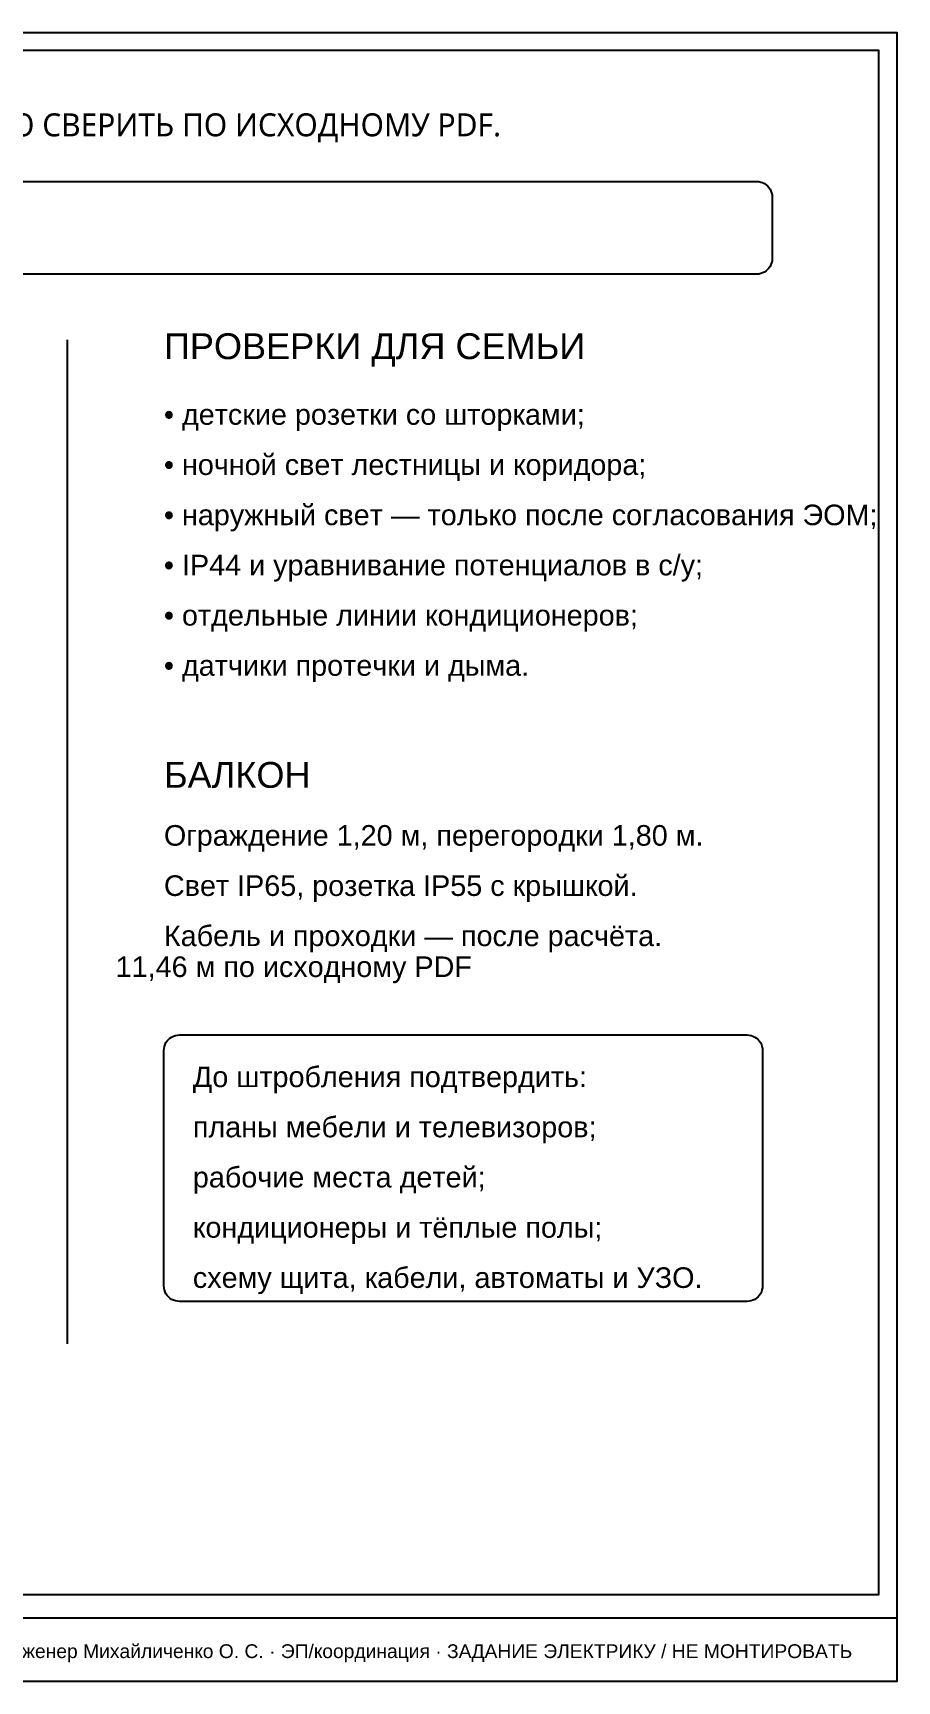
# Paper-space layout 'EOM-03' of a CAD drawing. Header units: millimetres. Extents: x 5 to 415, y 5 to 292.
# Drawn here: x 264.5 to 415, y 5 to 292 of the extents above; entities that cross this region are included whole.
import ezdxf

# ---------------------------------------------------------------- set-up
doc = ezdxf.new("R2010")
doc.units = ezdxf.units.MM
for name, color, linetype in [('A-DIMS', 1, 'Continuous'), ('A-FRAME', 7, 'Continuous'), ('A-NOTES', 30, 'Continuous'), ('A-OBJECT', 8, 'Continuous'), ('A-TEXT', 7, 'Continuous')]:
    doc.layers.add(name, color=color, linetype=linetype)
doc.styles.add('ARIAL', font='arial.ttf')
doc.styles.add('OpenSans', font='OpenSans-Regular.ttf')

psp = doc.layouts.new('EOM-03')

# ---------------------------------------------------------------- linework, layer by layer
at = {"layer": 'A-DIMS'}
psp.add_lwpolyline([(270.52, 238.56), (270.52, 63.71)], dxfattribs=at)
at = {"layer": 'A-FRAME'}
psp.add_line((5, 16), (415, 16), dxfattribs=at)
psp.add_lwpolyline([(5, 5), (415, 5), (415, 292), (5, 292)], close=True, dxfattribs=at)
at = {"layer": 'A-NOTES'}
psp.add_lwpolyline([(29.43, 266.13), (390.57, 266.13), (390.92, 266.11), (391.26, 266.04), (391.6, 265.93), (391.91, 265.77), (392.2, 265.58), (392.47, 265.35), (392.7, 265.08), (392.9, 264.79), (393.05, 264.47), (393.16, 264.14), (393.23, 263.8), (393.26, 263.44), (393.26, 252.69), (393.23, 252.33), (393.16, 251.99), (393.05, 251.66), (392.9, 251.34), (392.7, 251.05), (392.47, 250.78), (392.2, 250.55), (391.91, 250.36), (391.6, 250.2), (391.26, 250.09), (390.92, 250.02), (390.57, 250), (29.43, 250)], dxfattribs=at)
psp.add_lwpolyline([(290.03, 117.51), (388.88, 117.51), (389.24, 117.49), (389.58, 117.42), (389.91, 117.31), (390.23, 117.15), (390.52, 116.96), (390.79, 116.72), (391.02, 116.46), (391.21, 116.17), (391.37, 115.85), (391.48, 115.52), (391.55, 115.17), (391.57, 114.82), (391.57, 73.8), (391.55, 73.45), (391.48, 73.1), (391.37, 72.77), (391.21, 72.45), (391.02, 72.16), (390.79, 71.9), (390.52, 71.67), (390.23, 71.47), (389.91, 71.31), (389.58, 71.2), (389.24, 71.13), (388.88, 71.11), (290.03, 71.11), (289.68, 71.13), (289.33, 71.2), (289, 71.31), (288.68, 71.47), (288.39, 71.67), (288.13, 71.9), (287.89, 72.16), (287.7, 72.45), (287.54, 72.77), (287.43, 73.1), (287.36, 73.45), (287.34, 73.8), (287.34, 114.82), (287.36, 115.17), (287.43, 115.52), (287.54, 115.85), (287.7, 116.17), (287.89, 116.46), (288.13, 116.72), (288.39, 116.96), (288.68, 117.15), (289, 117.31), (289.33, 117.42), (289.68, 117.49), (290.03, 117.51), (290.03, 117.51)], close=True, dxfattribs=at)
at = {"layer": 'A-OBJECT'}
psp.add_lwpolyline([(8.25, 289), (411.75, 289), (411.75, 20), (8.25, 20), (8.25, 289)], close=True, dxfattribs=at)

# ---------------------------------------------------------------- texts
at = {"color": 1, "insert": (20, 278), "char_height": 4, "width": 370, "attachment_point": 1, "style": 'OpenSans'}
psp.add_mtext('АРХИВНЫЙ ЭСКИЗ — НЕ ИСПОЛЬЗОВАТЬ. ФАСАД, ОКНА И БАЛКОН НЕ ИЗМЕНЯТЬ. ГЕОМЕТРИЮ СВЕРИТЬ ПО ИСХОДНОМУ PDF.', dxfattribs=at)
at = {"layer": 'A-DIMS', "style": 'ARIAL'}
psp.add_text('v23 · Инженер Михайличенко О. С. · ЭП/координация · ЗАДАНИЕ ЭЛЕКТРИКУ / НЕ МОНТИРОВАТЬ', height=2.4, dxfattribs=at).set_placement((250, 9))
at = {"layer": 'A-TEXT', "style": 'ARIAL'}
for s, height, p in [('ПРОВЕРКИ ДЛЯ СЕМЬИ', 4.5, (287.34, 235.2)), ('• детские розетки со шторками;', 3.5844, (287.34, 223.77)), ('• ночной свет лестницы и коридора;', 3.5844, (287.34, 215.03)), ('• наружный свет — только после согласования ЭОМ;', 3.5844, (287.34, 206.28)), ('• IP44 и уравнивание потенциалов в с/у;', 3.5844, (287.34, 197.54)), ('• отдельные линии кондиционеров;', 3.5844, (287.34, 188.8)), ('• датчики протечки и дыма.', 3.5844, (287.34, 180.06)), ('БАЛКОН', 4.5, (287.34, 160.55)), ('Ограждение 1,20 м, перегородки 1,80 м.', 3.5844, (287.34, 150.47)), ('Свет IP65, розетка IP55 с крышкой.', 3.5844, (287.34, 141.72)), ('Кабель и проходки — после расчёта.', 3.5844, (287.34, 132.98)), ('11,46 м по исходному PDF', 3.5844, (278.93, 127.6)), ('До штробления подтвердить:', 3.5844, (292.38, 108.43)), ('планы мебели и телевизоров;', 3.5844, (292.38, 99.69)), ('рабочие места детей;', 3.5844, (292.38, 90.95)), ('кондиционеры и тёплые полы;', 3.5844, (292.38, 82.21)), ('схему щита, кабели, автоматы и УЗО.', 3.5844, (292.38, 73.46))]:
    psp.add_text(s, height=height, dxfattribs=at).set_placement(p)

doc.saveas('drawing.dxf')
